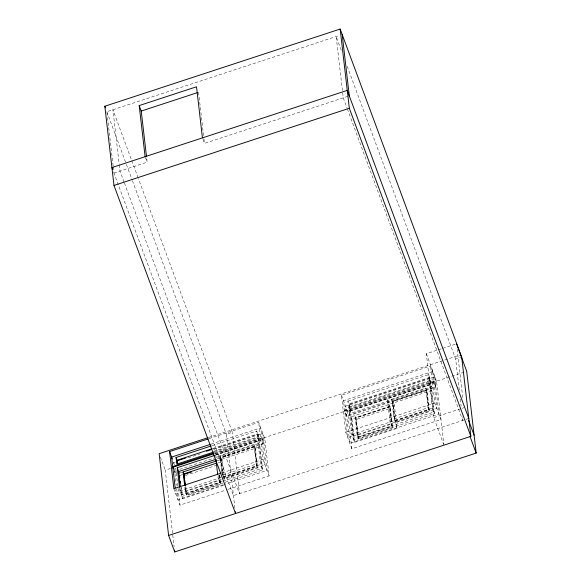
<?xml version="1.0" encoding="UTF-8"?>
<svg xmlns="http://www.w3.org/2000/svg" width="581" height="581" viewBox="0 0 581 581"><rect width="100%" height="100%" fill="white"/><g stroke="black" fill="none" stroke-linecap="round" stroke-linejoin="round"><path stroke-width="0.44" stroke-dasharray="2.9 2.18" d="M113.135 165.955L106.86 111.734L339.616 35.39M113.963 173.065L147.146 162.179L146.63 157.698M203.023 139.455L204.476 143.384L348.433 96.163M443.935 445.082L433.753 417.608L426.36 353.72L437.566 350.045M438.43 349.762L441.88 348.629M442.737 348.346L455.671 344.105M208.245 437.58L459.738 355.093M209.007 438.655L258.712 422.358L264.82 438.844L269.105 475.897L227.97 489.391M351.846 448.757L345.739 432.271L341.454 395.218L430.579 365.986L436.687 382.472L347.561 411.704L351.846 448.757L440.972 419.526L434.864 403.04L430.579 365.986M234.913 508.15L226.365 434.29L232.4 432.315L138.438 178.687M459.266 390.2L455.664 359.087L460.835 357.388M211.041 444.153L260.746 427.848L265.038 464.909L222.189 478.962M212.101 445.663L256.729 431.022L258.763 436.52L259.533 443.165L215.762 457.523M347.917 401.115L428.596 374.658L430.637 380.148L431.4 386.793L350.728 413.258L348.687 407.76L347.917 401.115L349.958 406.613L350.728 413.258M213.118 448.409L257.746 433.775L258.516 440.42L215.602 454.495M213.321 448.96L257.949 434.319L258.719 440.964L215.464 455.17L215.776 457.857M175.368 462.018L173.654 462.578L173.951 465.134M188.229 457.799L200.227 453.863M213.939 449.367L262.786 433.346L267.071 470.399L224.222 484.46M213.278 451.437L258.763 436.52M349.958 406.613L430.637 380.148M214.585 451.742L257.499 437.667L256.729 431.022M348.687 407.76L429.366 381.303L428.596 374.658M213.852 453.042L261.842 437.304L263.876 442.802L216.742 458.256M214.796 453.536L261.929 438.074L263.963 443.572L216.829 459.026L215.747 455.94M172.542 533.162L165.258 470.167L170.422 468.475M215.21 453.783L466.71 371.295M215.972 454.865L264.82 438.844M397.092 428.364L395.668 424.522L392.981 401.26L394.405 405.11L397.092 428.364L354.642 442.286L351.795 434.595L349.101 411.341L430.586 384.6L429.817 377.955L349.145 404.412L349.907 411.057M221.862 472.571L219.894 455.577L253.897 444.421L255.32 448.271L257.601 467.945L224.448 478.824M391.761 399.205L425.764 388.05L427.188 391.899L429.468 411.58L395.465 422.728L394.034 418.886L391.761 399.205L393.184 403.054M179.718 469.346L214.905 457.806M176.464 471.467L174.75 472.033L174.169 470.465M176.551 472.237L174.837 472.803L174.256 471.227M180.132 472.919L182.703 472.077M217.033 460.82L259.947 446.745L257.913 441.248L260.6 464.502L262.641 470L181.962 496.457L180.923 487.517M431.814 390.374L351.142 416.831L353.829 440.093L434.508 413.628L431.814 390.374L429.78 384.876L432.475 408.131L434.508 413.628M180.088 475.403L182.63 474.568M218.289 462.868L222.538 461.481L221.114 457.632L223.387 477.313M354.642 442.286L351.955 419.032L394.405 405.11M185.368 475.527L217.672 464.931M390.388 408.283L392.662 427.965L358.659 439.113L356.385 419.438L390.388 408.283L388.965 404.434M221.862 472.905L262.997 459.411L258.712 422.358M345.739 432.271L434.864 403.04M223.017 474.975L256.17 464.103L253.897 444.421M394.034 418.886L428.037 407.731L425.764 388.05M223.532 485.295L182.775 498.658L179.928 490.967L260.6 464.502M351.795 434.595L432.475 408.131M222.886 477.175L256.882 466.02L254.609 446.346L220.606 457.494L222.676 475.389M223.089 477.727L257.092 466.572L254.812 446.898L220.809 458.046L222.777 475.04M221.332 479.245L175.912 494.14L175.397 489.689M185.368 491.635L219.371 480.487L220.795 484.329L186.791 495.484L185.368 491.635L184.751 486.268M358.659 439.113L357.235 435.271L391.238 424.115L392.662 427.965M222.124 481.438L181.352 494.809L180.524 487.655M222.973 481.162L262.031 468.351L259.337 445.097M223.365 484.736L177.946 499.631L176.711 488.948M433.753 417.608L461.336 408.559M462.2 408.276L463.921 407.717M173.872 488.643L179.979 505.129L227.113 489.667M468.794 418.443L233.46 495.629L113.186 170.974M341.207 50.14L336.167 36.523L343.262 97.862L347.046 108.073M347.198 66.314L455.664 359.087M347.358 108.923L462.759 420.419L462.353 416.867M426.36 353.72L436.542 381.194L443.826 444.182M429.366 381.303L431.4 386.793M428.037 407.731L429.468 411.58M356.385 419.438L354.962 415.589L357.235 435.271M349.101 411.341L351.955 419.032M341.454 395.218L347.561 411.704M257.499 437.667L259.533 443.165M262.997 459.411L269.105 475.897M145.403 157.473L147.146 162.179M256.17 464.103L257.601 467.945M138.125 177.837L112.896 109.751L119.17 163.973M106.86 111.734L126.099 163.646M126.411 164.496L132.09 179.819M132.403 180.669L226.365 434.29M124.094 182.151L119.991 171.09L119.272 164.866M124.407 183L239.495 493.647L232.4 432.315M219.894 455.577L221.317 459.418M173.552 462.302L174.474 464.778M160.371 456.978L165.258 470.167M457.153 349.225L462.883 398.711M460.297 399.089L461.118 406.199M431.204 388.725L433.898 411.98L353.219 438.444L350.525 415.183M259.947 446.745L262.641 470M198.557 92.27L203.851 138.002M203.953 138.895L204.476 143.384M222.538 461.481L224.811 481.155M219.763 475.389L220.795 484.329M219.357 474.909L220.286 482.956L186.283 494.111L185.455 486.951M219.255 475.251L220.083 482.412L186.08 493.559L185.252 486.406M218.746 475.12L219.574 482.274L218.151 478.424L217.846 475.745M185.76 486.537L186.791 495.484M181.432 487.031L182.775 498.658M179.616 488.28L179.928 490.967M175.694 468.075L177.939 487.481M178.04 488.367L179.979 505.129M174.351 468.54L176.297 485.389M172.753 534.956L174.097 546.583M113.237 166.841L113.854 172.179M432.613 371.484L343.487 400.716L347.779 437.769L436.905 408.537L432.613 371.484M429.613 377.403L348.941 403.86L349.704 410.506L430.383 384.048L429.613 377.403M434.653 376.975L345.528 406.206L349.813 443.267L438.938 414.035L434.653 376.975M433.709 380.933L344.584 410.164L346.617 415.662L435.743 386.43L433.709 380.933M433.796 381.702L344.671 410.934L346.704 416.432L435.837 387.2L433.796 381.702M426.476 389.974L392.473 401.13L394.753 420.804L428.756 409.656L426.476 389.974M426.679 390.526L392.676 401.674L394.957 421.356L428.96 410.201L426.679 390.526M389.677 406.359L355.674 417.514L357.947 437.188L391.95 426.04L389.677 406.359M389.88 406.911L355.877 418.059L358.15 437.74L392.153 426.585L389.88 406.911M388.754 402.648L387.331 398.798L390.018 422.06L391.449 425.902L388.754 402.648"/><path stroke-width="0.87" d="M235.327 511.73L235.53 513.517L113.992 185.462L104.827 106.236L340.161 29.05L461.699 357.104L470.864 436.331L168.613 535.464L174.721 551.95L476.173 453.078L466.71 371.295L456.528 343.821M145.112 156.688L139.2 105.575L196.523 86.772L202.435 137.886M146.528 156.805L141.234 111.065L197.707 92.546M113.992 185.462L349.326 108.277L340.161 29.05M207.381 437.863L159.15 453.681L168.613 535.464M221.005 473.188L173.872 488.643L169.587 451.59L208.151 438.938M210.184 444.436L171.62 457.08L175.186 487.909M212.871 452.308L176.82 464.132L176.05 457.487L211.244 445.947M212.261 448.692L177.067 460.232L177.452 463.558M178.135 460.501L185.855 457.966M206.458 451.212L210.743 449.803M172.717 466.536L213.852 453.042M213.939 453.812L172.804 467.306L173.385 468.874M179.514 487.386L177.234 467.705L214.999 455.322M216.016 459.302L178.657 471.554L180.422 486.762M184.642 485.375L183.088 471.961L216.241 461.082M216.103 463.289L183.807 473.885L185.15 485.513M191.657 471.925L184.01 474.43L184.424 478.01M468.794 418.443L347.256 90.389L111.922 167.575L112.554 169.274M468.547 420.201L474.103 435.191M349.326 108.277L470.864 436.331M470.065 436.592L476.173 453.078M139.2 105.575L141.234 111.065M104.827 106.236L105.408 107.805M183.088 471.961L184.518 475.803M176.05 457.487L177.51 461.408M177.234 467.705L179.268 473.203M169.587 451.59L172.332 459.005M342.202 34.548L349.297 95.88M215.979 459.644L217.635 473.958M185.448 483.857L185.651 485.643M184.627 479.797L185.252 485.164M179.58 475.89L179.79 477.676M180.204 481.257L180.408 483.043M177.27 460.784L177.466 462.447M174.511 550.163L174.721 551.95"/></g></svg>
